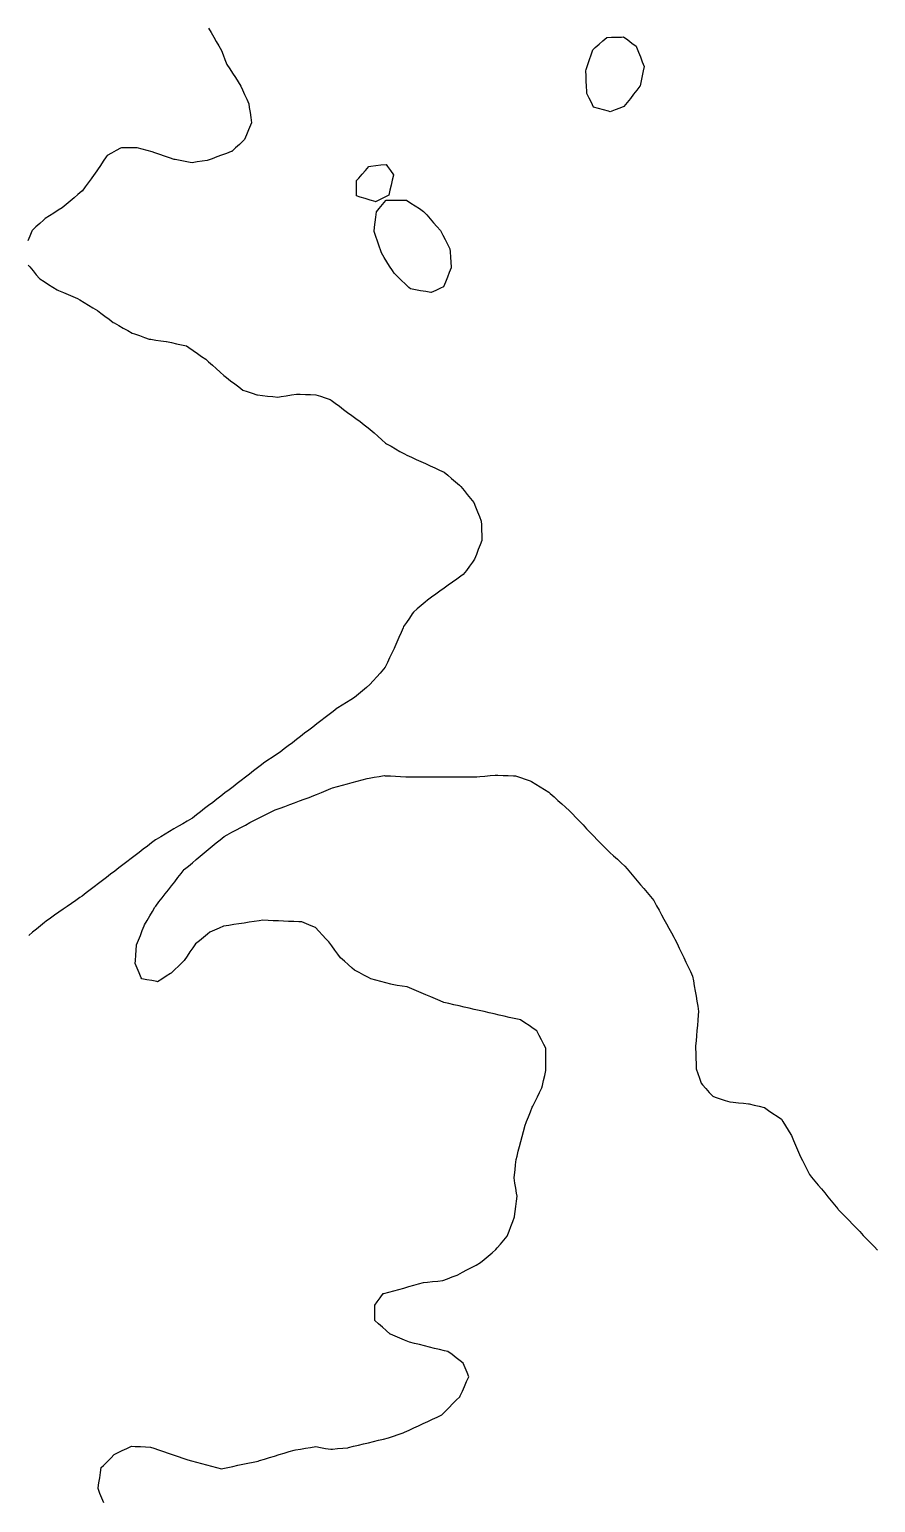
# Model space of a CAD drawing. Header units: millimetres. Extents: x 0 to 2762, y 6 to 2482.
# Drawn here: x 2007.8 to 2172.3, y 1072.3 to 1358.6 of the extents above; entities that cross this region are included whole.
import ezdxf

# ---------------------------------------------------------------- set-up
doc = ezdxf.new("R2010")
doc.units = ezdxf.units.MM
for name, color, linetype in [('ALL_HOLES', 1, 'Continuous'), ('OUTLINE_ISLAND_01_HOLE_67', 1, 'Continuous'), ('OUTLINE_ISLAND_01_HOLE_79', 1, 'Continuous'), ('OUTLINE_ISLAND_01_HOLE_80', 1, 'Continuous'), ('OUTLINE_ISLAND_01_HOLE_83', 1, 'Continuous'), ('OUTLINE_ISLAND_01_HOLE_96', 1, 'Continuous')]:
    doc.layers.add(name, color=color, linetype=linetype)

msp = doc.modelspace()

# ---------------------------------------------------------------- linework, layer by layer
at = {"layer": 'ALL_HOLES'}
for points in [[(2042.6409, 1358.9104), (2043.1401, 1358.0439), (2043.6393, 1357.1774), (2044.1386, 1356.311), (2044.6378, 1355.4445), (2045.1371, 1354.578), (2045.4631, 1353.7318), (2045.8227, 1352.7987), (2046.1822, 1351.8655), (2046.2041, 1351.8317), (2046.7477, 1350.9924), (2047.2913, 1350.153), (2047.8349, 1349.3137), (2048.3786, 1348.4744), (2048.9222, 1347.635), (2049.2325, 1346.9295), (2049.6352, 1346.0142), (2050.0379, 1345.0988), (2050.4405, 1344.1835), (2050.5458, 1343.4842), (2050.6947, 1342.4954), (2050.8435, 1341.5065), (2050.9924, 1340.5176), (2050.7871, 1340.0299), (2050.3993, 1339.1082), (2050.0114, 1338.1865), (2049.6235, 1337.2648), (2049.3478, 1337.0044), (2048.6207, 1336.3178), (2047.8936, 1335.6313), (2047.1665, 1334.9447), (2047.0531, 1334.903), (2046.1146, 1334.5579), (2045.176, 1334.2128), (2044.2375, 1333.8676), (2043.2989, 1333.5225), (2042.3604, 1333.1773), (2041.4048, 1333.0388), (2040.4152, 1332.8954), (2039.4255, 1332.752), (2039.0627, 1332.8175), (2038.0786, 1332.9951), (2037.0945, 1333.1726), (2036.1104, 1333.3502), (2035.969, 1333.3987), (2035.023, 1333.7227), (2034.0769, 1334.0468), (2033.1309, 1334.3708), (2032.1848, 1334.6948), (2031.6671, 1334.8342), (2030.7014, 1335.0941), (2029.7358, 1335.354), (2028.7702, 1335.6139), (2028.6892, 1335.6154), (2027.6894, 1335.6336), (2026.6896, 1335.6517), (2025.6897, 1335.6699), (2025.5411, 1335.5886), (2024.6637, 1335.1086), (2023.7864, 1334.6287), (2022.9091, 1334.1488), (2022.7132, 1333.8575), (2022.1551, 1333.0277), (2021.597, 1332.1979), (2021.0389, 1331.3682), (2020.4808, 1330.5384), (2020.4112, 1330.4438), (2019.8184, 1329.6385), (2019.2255, 1328.8332), (2018.6327, 1328.0279), (2018.0399, 1327.2226), (2018.0118, 1327.1991), (2017.2455, 1326.5566), (2016.4792, 1325.9141), (2015.7129, 1325.2716), (2014.9466, 1324.6291), (2014.1803, 1323.9867), (2013.4161, 1323.4974), (2012.5739, 1322.9583), (2011.7317, 1322.4191), (2010.8895, 1321.8799), (2010.5648, 1321.59), (2009.8188, 1320.924), (2009.0729, 1320.258), (2008.3269, 1319.592), (2008.2524, 1319.4116), (2007.8708, 1318.4872), (2007.4892, 1317.5629)], [(2007.5729, 1312.856), (2007.8685, 1312.5049), (2008.5126, 1311.74), (2009.1567, 1310.975), (2009.8008, 1310.21), (2009.8411, 1310.1839), (2010.6801, 1309.6399), (2011.5192, 1309.0958), (2012.3582, 1308.5517), (2013.1973, 1308.0077), (2013.4857, 1307.8852), (2014.4062, 1307.4943), (2015.3266, 1307.1034), (2016.247, 1306.7126), (2017.1675, 1306.3217), (2017.5885, 1306.0707), (2018.4475, 1305.5586), (2019.3064, 1305.0465), (2020.1653, 1304.5344), (2021.0243, 1304.0223), (2021.6922, 1303.5176), (2022.4901, 1302.9147), (2023.2879, 1302.3118), (2024.0857, 1301.709), (2024.2962, 1301.5916), (2025.1695, 1301.1044), (2026.0429, 1300.6173), (2026.9162, 1300.1302), (2027.7895, 1299.6431), (2028.2684, 1299.4718), (2029.21, 1299.135), (2030.1516, 1298.7983), (2031.0932, 1298.4615), (2031.397, 1298.4201), (2032.3878, 1298.2851), (2033.3787, 1298.1501), (2034.3695, 1298.0151), (2034.4552, 1297.9965), (2035.4324, 1297.7842), (2036.4096, 1297.5718), (2037.3868, 1297.3594), (2038.364, 1297.1471), (2038.8167, 1296.8293), (2039.6352, 1296.2548), (2040.4537, 1295.6802), (2041.2722, 1295.1057), (2042.0907, 1294.5312), (2042.6206, 1294.0586), (2043.3669, 1293.3929), (2044.1131, 1292.7273), (2044.8594, 1292.0616), (2045.6057, 1291.396), (2046.1327, 1290.9899), (2046.9249, 1290.3796), (2047.717, 1289.7692), (2048.5091, 1289.1589), (2049.3013, 1288.5485), (2050.1498, 1288.2573), (2051.0956, 1287.9327), (2052.0415, 1287.6081), (2052.1228, 1287.5995), (2053.1172, 1287.494), (2054.1116, 1287.3886), (2055.1061, 1287.2832), (2056.1005, 1287.1777), (2056.753, 1287.2852), (2057.7397, 1287.4476), (2058.7264, 1287.61), (2059.7131, 1287.7724), (2060.4577, 1287.7475), (2061.4571, 1287.714), (2062.4566, 1287.6806), (2063.456, 1287.6471), (2064.3712, 1287.3448), (2065.3208, 1287.0312), (2066.2703, 1286.7176), (2066.4399, 1286.5917), (2067.243, 1285.9959), (2068.046, 1285.4), (2068.8491, 1284.8041), (2069.6522, 1284.2082), (2070.4552, 1283.6123), (2071.2583, 1283.0165), (2072.0614, 1282.4206), (2072.8645, 1281.8247), (2073.6675, 1281.2288), (2074.0367, 1280.901), (2074.7845, 1280.237), (2075.5323, 1279.5731), (2076.28, 1278.9091), (2077.0278, 1278.2451), (2077.2296, 1278.1291), (2078.0966, 1277.6308), (2078.9636, 1277.1325), (2079.8306, 1276.6342), (2080.6976, 1276.1359), (2081.1542, 1275.9253), (2082.0623, 1275.5065), (2082.9704, 1275.0878), (2083.8785, 1274.669), (2084.7866, 1274.2502), (2085.6946, 1273.8314), (2086.6027, 1273.4126), (2087.5108, 1272.9938), (2088.4189, 1272.5751), (2089.1004, 1272.0035), (2089.8666, 1271.3609), (2090.6328, 1270.7182), (2091.399, 1270.0756), (2091.6372, 1269.7874), (2092.2743, 1269.0166), (2092.9113, 1268.2458), (2093.5484, 1267.475), (2094.1855, 1266.7042), (2094.5287, 1265.8403), (2094.8979, 1264.911), (2095.2672, 1263.9817), (2095.6364, 1263.0523), (2095.6563, 1262.3386), (2095.6841, 1261.339), (2095.712, 1260.3394), (2095.7398, 1259.3398), (2095.4111, 1258.4811), (2095.0537, 1257.5472), (2094.6962, 1256.6132), (2094.3388, 1255.6793), (2093.923, 1255.1204), (2093.3261, 1254.3181), (2092.7292, 1253.5158), (2092.1323, 1252.7134), (2091.664, 1252.3795), (2090.8498, 1251.7988), (2090.0357, 1251.2182), (2089.2215, 1250.6376), (2088.4073, 1250.0569), (2087.5932, 1249.4763), (2086.779, 1248.8957), (2085.9648, 1248.315), (2085.1507, 1247.7344), (2084.6978, 1247.3426), (2083.9414, 1246.6884), (2083.1851, 1246.0342), (2082.4288, 1245.38), (2082.2099, 1245.0555), (2081.6507, 1244.2265), (2081.0915, 1243.3974), (2080.5323, 1242.5684), (2080.4279, 1242.3255), (2080.0329, 1241.4068), (2079.638, 1240.4881), (2079.243, 1239.5694), (2078.848, 1238.6507), (2078.6792, 1238.2933), (2078.2522, 1237.389), (2077.8253, 1236.4847), (2077.3983, 1235.5804), (2076.9714, 1234.6762), (2076.6344, 1234.295), (2075.9721, 1233.5457), (2075.3098, 1232.7965), (2074.6475, 1232.0473), (2073.9852, 1231.298), (2073.3113, 1230.7313), (2072.546, 1230.0877), (2071.7806, 1229.4441), (2071.0153, 1228.8005), (2070.3114, 1228.3666), (2069.4601, 1227.8419), (2068.6088, 1227.3172), (2067.7576, 1226.7925), (2067.6522, 1226.7116), (2066.8588, 1226.1029), (2066.0654, 1225.4942), (2065.2721, 1224.8854), (2064.4787, 1224.2767), (2063.6853, 1223.668), (2062.8919, 1223.0593), (2062.0985, 1222.4505), (2061.3051, 1221.8418), (2060.5118, 1221.2331), (2059.7184, 1220.6244), (2058.925, 1220.0156), (2058.1316, 1219.4069), (2057.3382, 1218.7982), (2056.5449, 1218.1895), (2055.8265, 1217.7084), (2054.9956, 1217.152), (2054.1647, 1216.5956), (2053.3338, 1216.0392), (2052.9457, 1215.7401), (2052.1537, 1215.1296), (2051.3616, 1214.5192), (2050.5696, 1213.9087), (2049.7776, 1213.2982), (2048.9855, 1212.6877), (2048.1935, 1212.0772), (2047.4015, 1211.4668), (2046.6094, 1210.8563), (2045.8174, 1210.2458), (2045.0254, 1209.6353), (2044.2333, 1209.0249), (2043.4413, 1208.4144), (2042.6493, 1207.8039), (2041.8572, 1207.1934), (2041.0652, 1206.5829), (2040.2732, 1205.9725), (2039.4811, 1205.362), (2039.3598, 1205.2905), (2038.4981, 1204.783), (2037.6364, 1204.2755), (2036.7748, 1203.768), (2035.9131, 1203.2605), (2035.0515, 1202.7531), (2034.1898, 1202.2456), (2033.3282, 1201.7381), (2032.4665, 1201.2306), (2032.3363, 1201.131), (2031.542, 1200.5235), (2030.7477, 1199.916), (2029.9534, 1199.3085), (2029.1591, 1198.701), (2028.3648, 1198.0935), (2027.5705, 1197.4859), (2026.7761, 1196.8784), (2025.9818, 1196.2709), (2025.1875, 1195.6634), (2024.3932, 1195.0559), (2023.5989, 1194.4484), (2022.8046, 1193.8409), (2022.0103, 1193.2333), (2021.216, 1192.6258), (2020.4217, 1192.0183), (2019.6274, 1191.4108), (2018.833, 1190.8033), (2018.0387, 1190.1958), (2017.6331, 1189.9141), (2016.8117, 1189.3437), (2015.9904, 1188.7732), (2015.169, 1188.2028), (2014.3477, 1187.6324), (2013.5263, 1187.062), (2012.7049, 1186.4916), (2011.8836, 1185.9212), (2011.0622, 1185.3508), (2010.7439, 1185.0841), (2009.9773, 1184.4419), (2009.2107, 1183.7998), (2008.4441, 1183.1576), (2007.6775, 1182.5155)], [(2022.2499, 1072.2491), (2021.8816, 1073.1788), (2021.5132, 1074.1084), (2021.1449, 1075.0381), (2021.1662, 1075.1765), (2021.3181, 1076.1648), (2021.4701, 1077.1532), (2021.622, 1078.1416), (2021.774, 1079.13), (2022.1923, 1079.5492), (2022.8987, 1080.2569), (2023.6052, 1080.9647), (2024.3116, 1081.6725), (2024.9423, 1081.9769), (2025.8429, 1082.4117), (2026.7434, 1082.8464), (2027.644, 1083.2811), (2028.3779, 1083.2416), (2029.3764, 1083.1879), (2030.375, 1083.1341), (2031.3735, 1083.0804), (2031.9668, 1082.8776), (2032.913, 1082.554), (2033.8592, 1082.2305), (2034.8054, 1081.907), (2035.7516, 1081.5834), (2036.6978, 1081.2599), (2037.6441, 1080.9363), (2038.5903, 1080.6128), (2039.3421, 1080.4141), (2040.3089, 1080.1587), (2041.2758, 1079.9032), (2042.2426, 1079.6478), (2043.2094, 1079.3923), (2044.1762, 1079.1369), (2045.1431, 1078.8814), (2045.4005, 1078.9364), (2046.3784, 1079.1454), (2047.3563, 1079.3543), (2048.3343, 1079.5632), (2049.3122, 1079.7722), (2050.2901, 1079.9811), (2051.268, 1080.19), (2052.246, 1080.399), (2052.5533, 1080.4916), (2053.5108, 1080.78), (2054.4683, 1081.0685), (2055.4258, 1081.357), (2056.3833, 1081.6454), (2057.3408, 1081.9339), (2058.2982, 1082.2224), (2059.2557, 1082.5108), (2059.5116, 1082.5542), (2060.4976, 1082.7212), (2061.4835, 1082.8882), (2062.4695, 1083.0552), (2063.4554, 1083.2222), (2064.4018, 1083.0454), (2065.3848, 1082.8618), (2066.3678, 1082.6782), (2066.7037, 1082.7089), (2067.6995, 1082.8), (2068.6953, 1082.891), (2069.6912, 1082.9821), (2069.8281, 1083.0155), (2070.7997, 1083.252), (2071.7713, 1083.4886), (2072.7429, 1083.7251), (2073.7146, 1083.9617), (2074.6862, 1084.1983), (2075.6578, 1084.4348), (2076.6294, 1084.6714), (2077.601, 1084.908), (2078.5493, 1085.224), (2079.498, 1085.5403), (2080.4466, 1085.8565), (2080.7013, 1085.9753), (2081.6076, 1086.3981), (2082.5138, 1086.8208), (2083.4201, 1087.2436), (2084.3263, 1087.6664), (2085.2325, 1088.0891), (2086.1388, 1088.5119), (2087.045, 1088.9346), (2087.9513, 1089.3574), (2087.953, 1089.3591), (2088.6582, 1090.0681), (2089.3635, 1090.7771), (2090.0687, 1091.486), (2090.774, 1092.195), (2091.4792, 1092.904), (2091.5584, 1093.0825), (2091.9639, 1093.9966), (2092.3694, 1094.9107), (2092.7749, 1095.8248), (2093.1804, 1096.7389), (2092.8589, 1097.5755), (2092.5002, 1098.509), (2092.1415, 1099.4424), (2091.5501, 1099.8798), (2090.7461, 1100.4744), (2089.9421, 1101.069), (2089.1381, 1101.6637), (2088.5088, 1101.8188), (2087.5378, 1102.0581), (2086.5669, 1102.2974), (2085.596, 1102.5367), (2084.625, 1102.776), (2083.6541, 1103.0153), (2082.6831, 1103.2546), (2081.7122, 1103.4939), (2081.663, 1103.5142), (2080.7388, 1103.896), (2079.8145, 1104.2778), (2078.8903, 1104.6596), (2077.9661, 1105.0414), (2077.921, 1105.0814), (2077.1733, 1105.7454), (2076.4256, 1106.4094), (2075.6778, 1107.0734), (2074.9301, 1107.7374), (2074.9252, 1108.7158), (2074.9201, 1109.7157), (2074.9151, 1110.7157), (2075.3781, 1111.3342), (2075.9775, 1112.1347), (2076.5768, 1112.9352), (2076.7034, 1112.9698), (2077.6681, 1113.2333), (2078.6327, 1113.4968), (2079.5974, 1113.7604), (2080.562, 1114.0239), (2081.5267, 1114.2874), (2082.4913, 1114.551), (2083.456, 1114.8145), (2084.4206, 1115.078), (2085.1723, 1115.158), (2086.1667, 1115.2638), (2087.161, 1115.3695), (2088.1554, 1115.4753), (2089.0643, 1115.8196), (2089.9994, 1116.1738), (2090.9346, 1116.528), (2091.0845, 1116.6081), (2091.9666, 1117.0791), (2092.8487, 1117.5502), (2093.7308, 1118.0213), (2094.6129, 1118.4924), (2095.495, 1118.9634), (2096.1911, 1119.5501), (2096.9557, 1120.1945), (2097.7204, 1120.8389), (2098.4851, 1121.4833), (2098.748, 1121.8027), (2099.3836, 1122.5748), (2100.0192, 1123.3468), (2100.6547, 1124.1189), (2100.6577, 1124.1267), (2101.0212, 1125.0583), (2101.3847, 1125.9899), (2101.7482, 1126.9215), (2102.1117, 1127.8531), (2102.1163, 1127.8924), (2102.2324, 1128.8857), (2102.3485, 1129.8789), (2102.4646, 1130.8721), (2102.5807, 1131.8654), (2102.4888, 1132.4455), (2102.3323, 1133.4332), (2102.1757, 1134.4209), (2102.0192, 1135.4086), (2102.0865, 1136.006), (2102.1984, 1136.9997), (2102.3103, 1137.9934), (2102.4222, 1138.9871), (2102.5841, 1139.622), (2102.8311, 1140.591), (2103.0782, 1141.56), (2103.3253, 1142.529), (2103.5723, 1143.498), (2103.8194, 1144.4669), (2104.0665, 1145.4359), (2104.0742, 1145.4556), (2104.439, 1146.3867), (2104.8038, 1147.3178), (2105.1686, 1148.2488), (2105.5334, 1149.1799), (2105.6292, 1149.3712), (2106.0772, 1150.2652), (2106.5252, 1151.1593), (2106.9732, 1152.0533), (2107.4212, 1152.9473), (2107.5214, 1153.3859), (2107.7442, 1154.3607), (2107.967, 1155.3356), (2108.1898, 1156.3105), (2108.1885, 1156.6376), (2108.1845, 1157.6376), (2108.1805, 1158.6375), (2108.1765, 1159.6375), (2108.1725, 1160.6375), (2107.7995, 1161.3541), (2107.3379, 1162.2411), (2106.8762, 1163.1282), (2106.4145, 1164.0152), (2105.7458, 1164.4613), (2104.9139, 1165.0163), (2104.082, 1165.5712), (2103.2501, 1166.1261), (2103.0034, 1166.1824), (2102.0285, 1166.4049), (2101.0536, 1166.6273), (2100.0786, 1166.8498), (2099.1037, 1167.0723), (2098.1287, 1167.2947), (2097.1538, 1167.5172), (2096.1789, 1167.7397), (2095.2039, 1167.9622), (2094.229, 1168.1846), (2093.254, 1168.4071), (2092.2791, 1168.6296), (2091.3042, 1168.852), (2090.3292, 1169.0745), (2089.3543, 1169.297), (2088.3793, 1169.5194), (2087.6435, 1169.8308), (2086.7225, 1170.2205), (2085.8016, 1170.6102), (2084.8806, 1170.9999), (2083.9597, 1171.3896), (2083.0388, 1171.7793), (2082.1178, 1172.169), (2081.1969, 1172.5587), (2080.2809, 1172.6944), (2079.2917, 1172.841), (2078.3025, 1172.9876), (2078.022, 1173.0662), (2077.0591, 1173.3362), (2076.0963, 1173.6061), (2075.1334, 1173.8761), (2074.1705, 1174.146), (2073.682, 1174.4006), (2072.7952, 1174.8627), (2071.9084, 1175.3249), (2071.0216, 1175.787), (2070.5327, 1176.2214), (2069.7852, 1176.8857), (2069.0376, 1177.5499), (2068.2901, 1178.2141), (2067.7677, 1178.9136), (2067.1693, 1179.7148), (2066.571, 1180.516), (2065.9726, 1181.3172), (2065.4395, 1181.8929), (2064.7601, 1182.6266), (2064.0807, 1183.3604), (2063.4012, 1184.0941), (2062.5799, 1184.4276), (2061.6534, 1184.8039), (2060.7268, 1185.1801), (2060.1874, 1185.2036), (2059.1883, 1185.2472), (2058.1893, 1185.2908), (2057.1902, 1185.3344), (2056.1912, 1185.3779), (2055.1921, 1185.4215), (2054.1931, 1185.4651), (2053.194, 1185.5087), (2052.4864, 1185.4014), (2051.4977, 1185.2516), (2050.509, 1185.1017), (2049.5203, 1184.9518), (2048.5316, 1184.8019), (2047.5429, 1184.6521), (2046.5542, 1184.5022), (2045.5655, 1184.3523), (2044.6929, 1183.9683), (2043.7775, 1183.5655), (2042.8622, 1183.1628), (2042.3967, 1182.7845), (2041.6206, 1182.1539), (2040.8445, 1181.5233), (2040.0684, 1180.8927), (2039.5734, 1180.163), (2039.0121, 1179.3355), (2038.4507, 1178.5079), (2037.8893, 1177.6803), (2037.5126, 1177.3088), (2036.8007, 1176.6066), (2036.0887, 1175.9044), (2035.3767, 1175.2022), (2035.2512, 1175.1256), (2034.3973, 1174.6051), (2033.5434, 1174.0846), (2032.6896, 1173.5642), (2032.5993, 1173.5809), (2031.616, 1173.7628), (2030.6327, 1173.9448), (2029.6494, 1174.1268), (2029.5594, 1174.3365), (2029.1648, 1175.2554), (2028.7702, 1176.1742), (2028.3757, 1177.0931), (2028.4213, 1177.6936), (2028.4971, 1178.6907), (2028.5728, 1179.6878), (2028.6486, 1180.6849), (2028.6574, 1180.7075), (2029.0205, 1181.6393), (2029.3836, 1182.571), (2029.7467, 1183.5028), (2030.1097, 1184.4346), (2030.2071, 1184.6028), (2030.7081, 1185.4683), (2031.209, 1186.3338), (2031.71, 1187.1993), (2032.2109, 1188.0647), (2032.3654, 1188.2632), (2032.9794, 1189.0525), (2033.5935, 1189.8418), (2034.2075, 1190.631), (2034.8216, 1191.4203), (2035.4356, 1192.2096), (2036.0497, 1192.9988), (2036.6637, 1193.7881), (2037.2778, 1194.5774), (2037.8918, 1195.3666), (2037.9433, 1195.4094), (2038.7125, 1196.0484), (2039.4817, 1196.6873), (2040.2509, 1197.3263), (2041.0201, 1197.9653), (2041.7893, 1198.6043), (2042.5585, 1199.2433), (2043.3278, 1199.8823), (2044.097, 1200.5213), (2044.8662, 1201.1603), (2045.6354, 1201.7993), (2046.2654, 1202.1351), (2047.1479, 1202.6056), (2048.0303, 1203.076), (2048.9128, 1203.5464), (2049.7952, 1204.0168), (2050.6776, 1204.4873), (2051.5601, 1204.9577), (2052.4425, 1205.4281), (2052.866, 1205.6326), (2053.7665, 1206.0674), (2054.667, 1206.5022), (2055.5675, 1206.937), (2055.5995, 1206.9489), (2056.5371, 1207.2967), (2057.4746, 1207.6444), (2058.4122, 1207.9922), (2059.3498, 1208.34), (2060.2874, 1208.6878), (2061.2249, 1209.0356), (2062.1625, 1209.3834), (2063.1001, 1209.7311), (2063.636, 1209.9577), (2064.5571, 1210.3472), (2065.4781, 1210.7366), (2066.3992, 1211.126), (2066.7142, 1211.2126), (2067.6784, 1211.4777), (2068.6426, 1211.7428), (2069.6068, 1212.0078), (2070.5711, 1212.2729), (2071.5353, 1212.538), (2072.4995, 1212.8031), (2073.4638, 1213.0681), (2073.826, 1213.127), (2074.8131, 1213.2872), (2075.8002, 1213.4474), (2076.7873, 1213.6077), (2076.9622, 1213.5995), (2077.9611, 1213.5526), (2078.96, 1213.5057), (2079.9589, 1213.4588), (2080.9578, 1213.4119), (2081.7868, 1213.4114), (2082.7868, 1213.4108), (2083.7868, 1213.4103), (2084.7868, 1213.4097), (2085.7868, 1213.4092), (2086.7868, 1213.4086), (2087.7867, 1213.408), (2088.7867, 1213.4075), (2089.7867, 1213.4069), (2090.7867, 1213.4064), (2091.7867, 1213.4058), (2092.7867, 1213.4052), (2093.7867, 1213.4047), (2094.7867, 1213.4041), (2095.3335, 1213.4502), (2096.33, 1213.5343), (2097.3264, 1213.6184), (2098.3229, 1213.7025), (2098.8785, 1213.6842), (2099.878, 1213.6513), (2100.8774, 1213.6184), (2101.8769, 1213.5855), (2102.2928, 1213.5719), (2103.2415, 1213.2556), (2104.1902, 1212.9394), (2105.1388, 1212.6232), (2105.3791, 1212.4759), (2106.2318, 1211.9535), (2107.0845, 1211.431), (2107.9371, 1210.9086), (2108.7898, 1210.3861), (2109.0463, 1210.1538), (2109.7874, 1209.4823), (2110.5285, 1208.8109), (2111.2695, 1208.1395), (2112.0106, 1207.4681), (2112.7517, 1206.7967), (2113.3282, 1206.1941), (2114.0195, 1205.4715), (2114.7108, 1204.749), (2115.4022, 1204.0264), (2116.0935, 1203.3039), (2116.7848, 1202.5813), (2117.4761, 1201.8588), (2118.1674, 1201.1362), (2118.8587, 1200.4137), (2119.55, 1199.6911), (2119.8812, 1199.3848), (2120.6154, 1198.7058), (2121.3495, 1198.0268), (2122.0837, 1197.3479), (2122.8178, 1196.6689), (2123.552, 1195.9899), (2123.9845, 1195.4755), (2124.6281, 1194.7102), (2125.2717, 1193.9448), (2125.9153, 1193.1794), (2126.5589, 1192.4141), (2127.2025, 1191.6487), (2127.8461, 1190.8834), (2128.4897, 1190.118), (2129.1333, 1189.3527), (2129.2122, 1189.2093), (2129.6943, 1188.3331), (2130.1763, 1187.457), (2130.6583, 1186.5808), (2131.1404, 1185.7047), (2131.6224, 1184.8285), (2132.1045, 1183.9524), (2132.5865, 1183.0762), (2133.0685, 1182.2001), (2133.2339, 1181.8567), (2133.6677, 1180.9557), (2134.1015, 1180.0547), (2134.5353, 1179.1537), (2134.9691, 1178.2527), (2135.4029, 1177.3517), (2135.8367, 1176.4507), (2136.2705, 1175.5497), (2136.7043, 1174.6486), (2136.8623, 1173.7123), (2137.0286, 1172.7263), (2137.195, 1171.7402), (2137.3613, 1170.7541), (2137.5277, 1169.7681), (2137.694, 1168.782), (2137.8603, 1167.7959), (2137.7959, 1167.0496), (2137.71, 1166.0533), (2137.624, 1165.057), (2137.538, 1164.0607), (2137.452, 1163.0644), (2137.3661, 1162.0681), (2137.2801, 1161.0718), (2137.2913, 1160.652), (2137.3178, 1159.6524), (2137.3444, 1158.6527), (2137.371, 1157.6531), (2137.3976, 1156.6535), (2137.7186, 1155.7306), (2138.0471, 1154.7861), (2138.3755, 1153.8416), (2138.636, 1153.5431), (2139.2935, 1152.7897), (2139.951, 1152.0362), (2140.6085, 1151.2828), (2141.1009, 1151.1217), (2142.0513, 1150.8107), (2143.0017, 1150.4997), (2143.9521, 1150.1887), (2144.5989, 1150.1252), (2145.5942, 1150.0275), (2146.5894, 1149.9298), (2147.5846, 1149.8322), (2147.6782, 1149.81), (2148.6514, 1149.5798), (2149.6245, 1149.3495), (2150.5976, 1149.1193), (2150.6513, 1149.0827), (2151.4776, 1148.5194), (2152.3038, 1147.9562), (2153.1301, 1147.3929), (2153.9564, 1146.8296), (2154.224, 1146.3979), (2154.7509, 1145.5479), (2155.2777, 1144.698), (2155.8046, 1143.848), (2155.8942, 1143.6369), (2156.2849, 1142.7164), (2156.6756, 1141.7959), (2157.0663, 1140.8753), (2157.457, 1139.9548), (2157.6026, 1139.6687), (2158.0562, 1138.7775), (2158.5097, 1137.8862), (2158.9632, 1136.995), (2159.4167, 1136.1037), (2159.8365, 1135.5918), (2160.4706, 1134.8186), (2161.1047, 1134.0453), (2161.7388, 1133.2721), (2162.3729, 1132.4988), (2163.007, 1131.7256), (2163.6411, 1130.9523), (2164.2752, 1130.1791), (2164.9093, 1129.4058), (2165.0128, 1129.2986), (2165.7072, 1128.5791), (2166.4017, 1127.8596), (2167.0961, 1127.14), (2167.7906, 1126.4205), (2168.485, 1125.7009), (2169.1795, 1124.9814), (2169.8739, 1124.2619), (2170.5684, 1123.5423), (2171.2628, 1122.8228), (2171.9573, 1122.1033), (2172.6518, 1121.3837)]]:
    msp.add_lwpolyline(points, dxfattribs=at)
for points in [[(2123.2889, 1357.1849), (2124.0995, 1356.5994), (2124.9102, 1356.0139), (2125.7209, 1355.4284), (2125.8187, 1355.1762), (2126.1804, 1354.2439), (2126.5421, 1353.3116), (2126.9037, 1352.3793), (2127.2654, 1351.447), (2127.0959, 1350.6153), (2126.8962, 1349.6354), (2126.6964, 1348.6556), (2126.4967, 1347.6757), (2126.4496, 1347.6156), (2125.833, 1346.8282), (2125.2165, 1346.0409), (2124.5999, 1345.2536), (2123.9834, 1344.4663), (2123.3668, 1343.679), (2122.553, 1343.3615), (2121.6214, 1342.9981), (2120.6898, 1342.6347), (2120.3399, 1342.7354), (2119.379, 1343.0122), (2118.4181, 1343.289), (2117.4571, 1343.5658), (2117.0412, 1344.421), (2116.6038, 1345.3202), (2116.1664, 1346.2195), (2116.146, 1346.6059), (2116.0934, 1347.6046), (2116.0408, 1348.6032), (2115.9881, 1349.6018), (2115.9355, 1350.6004), (2116.0287, 1350.8786), (2116.3464, 1351.8268), (2116.6641, 1352.775), (2116.9818, 1353.7232), (2117.2995, 1354.6714), (2117.7846, 1355.1072), (2118.5285, 1355.7755), (2119.2724, 1356.4438), (2120.0163, 1357.1121), (2120.9071, 1357.1319), (2121.9069, 1357.1542), (2122.9066, 1357.1764)], [(2071.3866, 1326.2787), (2071.3866, 1327.2787), (2071.3866, 1328.2787), (2071.3866, 1329.2787), (2071.812, 1329.7576), (2072.4761, 1330.5053), (2073.1402, 1331.2529), (2073.8043, 1332.0006), (2074.1422, 1332.0444), (2075.1339, 1332.1732), (2076.1256, 1332.3019), (2077.1173, 1332.4306), (2077.4149, 1332.0142), (2077.9963, 1331.2007), (2078.5778, 1330.3871), (2078.5595, 1330.3099), (2078.3283, 1329.337), (2078.0971, 1328.3641), (2077.8659, 1327.3912), (2077.6347, 1326.4183), (2076.8646, 1326.0435), (2075.9654, 1325.6058), (2075.0663, 1325.1682), (2074.9865, 1325.1923), (2074.0291, 1325.4812), (2073.0718, 1325.7701), (2072.1144, 1326.059)], [(2077.0975, 1325.4388), (2078.0975, 1325.4388), (2079.0975, 1325.4388), (2080.0975, 1325.4388), (2081.0975, 1325.4388), (2081.912, 1324.9143), (2082.7527, 1324.3728), (2083.5934, 1323.8314), (2084.4341, 1323.2899), (2085.0484, 1322.5839), (2085.7048, 1321.8295), (2086.3612, 1321.075), (2087.0176, 1320.3206), (2087.674, 1319.5662), (2088.1331, 1318.6872), (2088.5961, 1317.8008), (2089.0591, 1316.9145), (2089.522, 1316.0281), (2089.569, 1315.4037), (2089.6441, 1314.4066), (2089.7192, 1313.4094), (2089.7943, 1312.4122), (2089.7641, 1312.3352), (2089.3989, 1311.4043), (2089.0337, 1310.4733), (2088.6685, 1309.5424), (2088.3033, 1308.6115), (2087.69, 1308.3372), (2086.7772, 1307.9288), (2085.8644, 1307.5205), (2085.8206, 1307.528), (2084.8351, 1307.6975), (2083.8495, 1307.867), (2082.864, 1308.0364), (2081.8785, 1308.2059), (2081.5826, 1308.4893), (2080.8603, 1309.1809), (2080.1381, 1309.8726), (2079.4159, 1310.5642), (2078.6936, 1311.2559), (2078.3491, 1311.8078), (2077.8196, 1312.6561), (2077.2901, 1313.5044), (2076.7606, 1314.3528), (2076.2312, 1315.2011), (2076.0971, 1315.5946), (2075.7745, 1316.5411), (2075.452, 1317.4877), (2075.1295, 1318.4343), (2074.807, 1319.3808), (2074.899, 1320.1864), (2075.0126, 1321.1799), (2075.1261, 1322.1734), (2075.2397, 1323.167), (2075.8165, 1323.8724), (2076.4496, 1324.6465), (2077.0826, 1325.4206)]]:
    msp.add_lwpolyline(points, close=True, dxfattribs=at)
at = {"layer": 'OUTLINE_ISLAND_01_HOLE_67'}
msp.add_lwpolyline([(2022.2499, 1072.2491), (2021.8816, 1073.1788), (2021.5132, 1074.1084), (2021.1449, 1075.0381), (2021.1662, 1075.1765), (2021.3181, 1076.1648), (2021.4701, 1077.1532), (2021.622, 1078.1416), (2021.774, 1079.13), (2022.1923, 1079.5492), (2022.8987, 1080.2569), (2023.6052, 1080.9647), (2024.3116, 1081.6725), (2024.9423, 1081.9769), (2025.8429, 1082.4117), (2026.7434, 1082.8464), (2027.644, 1083.2811), (2028.3779, 1083.2416), (2029.3764, 1083.1879), (2030.375, 1083.1341), (2031.3735, 1083.0804), (2031.9668, 1082.8776), (2032.913, 1082.554), (2033.8592, 1082.2305), (2034.8054, 1081.907), (2035.7516, 1081.5834), (2036.6978, 1081.2599), (2037.6441, 1080.9363), (2038.5903, 1080.6128), (2039.3421, 1080.4141), (2040.3089, 1080.1587), (2041.2758, 1079.9032), (2042.2426, 1079.6478), (2043.2094, 1079.3923), (2044.1762, 1079.1369), (2045.1431, 1078.8814), (2045.4005, 1078.9364), (2046.3784, 1079.1454), (2047.3563, 1079.3543), (2048.3343, 1079.5632), (2049.3122, 1079.7722), (2050.2901, 1079.9811), (2051.268, 1080.19), (2052.246, 1080.399), (2052.5533, 1080.4916), (2053.5108, 1080.78), (2054.4683, 1081.0685), (2055.4258, 1081.357), (2056.3833, 1081.6454), (2057.3408, 1081.9339), (2058.2982, 1082.2224), (2059.2557, 1082.5108), (2059.5116, 1082.5542), (2060.4976, 1082.7212), (2061.4835, 1082.8882), (2062.4695, 1083.0552), (2063.4554, 1083.2222), (2064.4018, 1083.0454), (2065.3848, 1082.8618), (2066.3678, 1082.6782), (2066.7037, 1082.7089), (2067.6995, 1082.8), (2068.6953, 1082.891), (2069.6912, 1082.9821), (2069.8281, 1083.0155), (2070.7997, 1083.252), (2071.7713, 1083.4886), (2072.7429, 1083.7251), (2073.7146, 1083.9617), (2074.6862, 1084.1983), (2075.6578, 1084.4348), (2076.6294, 1084.6714), (2077.601, 1084.908), (2078.5493, 1085.224), (2079.498, 1085.5403), (2080.4466, 1085.8565), (2080.7013, 1085.9753), (2081.6076, 1086.3981), (2082.5138, 1086.8208), (2083.4201, 1087.2436), (2084.3263, 1087.6664), (2085.2325, 1088.0891), (2086.1388, 1088.5119), (2087.045, 1088.9346), (2087.9513, 1089.3574), (2087.953, 1089.3591), (2088.6582, 1090.0681), (2089.3635, 1090.7771), (2090.0687, 1091.486), (2090.774, 1092.195), (2091.4792, 1092.904), (2091.5584, 1093.0825), (2091.9639, 1093.9966), (2092.3694, 1094.9107), (2092.7749, 1095.8248), (2093.1804, 1096.7389), (2092.8589, 1097.5755), (2092.5002, 1098.509), (2092.1415, 1099.4424), (2091.5501, 1099.8798), (2090.7461, 1100.4744), (2089.9421, 1101.069), (2089.1381, 1101.6637), (2088.5088, 1101.8188), (2087.5378, 1102.0581), (2086.5669, 1102.2974), (2085.596, 1102.5367), (2084.625, 1102.776), (2083.6541, 1103.0153), (2082.6831, 1103.2546), (2081.7122, 1103.4939), (2081.663, 1103.5142), (2080.7388, 1103.896), (2079.8145, 1104.2778), (2078.8903, 1104.6596), (2077.9661, 1105.0414), (2077.921, 1105.0814), (2077.1733, 1105.7454), (2076.4256, 1106.4094), (2075.6778, 1107.0734), (2074.9301, 1107.7374), (2074.9252, 1108.7158), (2074.9201, 1109.7157), (2074.9151, 1110.7157), (2075.3781, 1111.3342), (2075.9775, 1112.1347), (2076.5768, 1112.9352), (2076.7034, 1112.9698), (2077.6681, 1113.2333), (2078.6327, 1113.4968), (2079.5974, 1113.7604), (2080.562, 1114.0239), (2081.5267, 1114.2874), (2082.4913, 1114.551), (2083.456, 1114.8145), (2084.4206, 1115.078), (2085.1723, 1115.158), (2086.1667, 1115.2638), (2087.161, 1115.3695), (2088.1554, 1115.4753), (2089.0643, 1115.8196), (2089.9994, 1116.1738), (2090.9346, 1116.528), (2091.0845, 1116.6081), (2091.9666, 1117.0791), (2092.8487, 1117.5502), (2093.7308, 1118.0213), (2094.6129, 1118.4924), (2095.495, 1118.9634), (2096.1911, 1119.5501), (2096.9557, 1120.1945), (2097.7204, 1120.8389), (2098.4851, 1121.4833), (2098.748, 1121.8027), (2099.3836, 1122.5748), (2100.0192, 1123.3468), (2100.6547, 1124.1189), (2100.6577, 1124.1267), (2101.0212, 1125.0583), (2101.3847, 1125.9899), (2101.7482, 1126.9215), (2102.1117, 1127.8531), (2102.1163, 1127.8924), (2102.2324, 1128.8857), (2102.3485, 1129.8789), (2102.4646, 1130.8721), (2102.5807, 1131.8654), (2102.4888, 1132.4455), (2102.3323, 1133.4332), (2102.1757, 1134.4209), (2102.0192, 1135.4086), (2102.0865, 1136.006), (2102.1984, 1136.9997), (2102.3103, 1137.9934), (2102.4222, 1138.9871), (2102.5841, 1139.622), (2102.8311, 1140.591), (2103.0782, 1141.56), (2103.3253, 1142.529), (2103.5723, 1143.498), (2103.8194, 1144.4669), (2104.0665, 1145.4359), (2104.0742, 1145.4556), (2104.439, 1146.3867), (2104.8038, 1147.3178), (2105.1686, 1148.2488), (2105.5334, 1149.1799), (2105.6292, 1149.3712), (2106.0772, 1150.2652), (2106.5252, 1151.1593), (2106.9732, 1152.0533), (2107.4212, 1152.9473), (2107.5214, 1153.3859), (2107.7442, 1154.3607), (2107.967, 1155.3356), (2108.1898, 1156.3105), (2108.1885, 1156.6376), (2108.1845, 1157.6376), (2108.1805, 1158.6375), (2108.1765, 1159.6375), (2108.1725, 1160.6375), (2107.7995, 1161.3541), (2107.3379, 1162.2411), (2106.8762, 1163.1282), (2106.4145, 1164.0152), (2105.7458, 1164.4613), (2104.9139, 1165.0163), (2104.082, 1165.5712), (2103.2501, 1166.1261), (2103.0034, 1166.1824), (2102.0285, 1166.4049), (2101.0536, 1166.6273), (2100.0786, 1166.8498), (2099.1037, 1167.0723), (2098.1287, 1167.2947), (2097.1538, 1167.5172), (2096.1789, 1167.7397), (2095.2039, 1167.9622), (2094.229, 1168.1846), (2093.254, 1168.4071), (2092.2791, 1168.6296), (2091.3042, 1168.852), (2090.3292, 1169.0745), (2089.3543, 1169.297), (2088.3793, 1169.5194), (2087.6435, 1169.8308), (2086.7225, 1170.2205), (2085.8016, 1170.6102), (2084.8806, 1170.9999), (2083.9597, 1171.3896), (2083.0388, 1171.7793), (2082.1178, 1172.169), (2081.1969, 1172.5587), (2080.2809, 1172.6944), (2079.2917, 1172.841), (2078.3025, 1172.9876), (2078.022, 1173.0662), (2077.0591, 1173.3362), (2076.0963, 1173.6061), (2075.1334, 1173.8761), (2074.1705, 1174.146), (2073.682, 1174.4006), (2072.7952, 1174.8627), (2071.9084, 1175.3249), (2071.0216, 1175.787), (2070.5327, 1176.2214), (2069.7852, 1176.8857), (2069.0376, 1177.5499), (2068.2901, 1178.2141), (2067.7677, 1178.9136), (2067.1693, 1179.7148), (2066.571, 1180.516), (2065.9726, 1181.3172), (2065.4395, 1181.8929), (2064.7601, 1182.6266), (2064.0807, 1183.3604), (2063.4012, 1184.0941), (2062.5799, 1184.4276), (2061.6534, 1184.8039), (2060.7268, 1185.1801), (2060.1874, 1185.2036), (2059.1883, 1185.2472), (2058.1893, 1185.2908), (2057.1902, 1185.3344), (2056.1912, 1185.3779), (2055.1921, 1185.4215), (2054.1931, 1185.4651), (2053.194, 1185.5087), (2052.4864, 1185.4014), (2051.4977, 1185.2516), (2050.509, 1185.1017), (2049.5203, 1184.9518), (2048.5316, 1184.8019), (2047.5429, 1184.6521), (2046.5542, 1184.5022), (2045.5655, 1184.3523), (2044.6929, 1183.9683), (2043.7775, 1183.5655), (2042.8622, 1183.1628), (2042.3967, 1182.7845), (2041.6206, 1182.1539), (2040.8445, 1181.5233), (2040.0684, 1180.8927), (2039.5734, 1180.163), (2039.0121, 1179.3355), (2038.4507, 1178.5079), (2037.8893, 1177.6803), (2037.5126, 1177.3088), (2036.8007, 1176.6066), (2036.0887, 1175.9044), (2035.3767, 1175.2022), (2035.2512, 1175.1256), (2034.3973, 1174.6051), (2033.5434, 1174.0846), (2032.6896, 1173.5642), (2032.5993, 1173.5809), (2031.616, 1173.7628), (2030.6327, 1173.9448), (2029.6494, 1174.1268), (2029.5594, 1174.3365), (2029.1648, 1175.2554), (2028.7702, 1176.1742), (2028.3757, 1177.0931), (2028.4213, 1177.6936), (2028.4971, 1178.6907), (2028.5728, 1179.6878), (2028.6486, 1180.6849), (2028.6574, 1180.7075), (2029.0205, 1181.6393), (2029.3836, 1182.571), (2029.7467, 1183.5028), (2030.1097, 1184.4346), (2030.2071, 1184.6028), (2030.7081, 1185.4683), (2031.209, 1186.3338), (2031.71, 1187.1993), (2032.2109, 1188.0647), (2032.3654, 1188.2632), (2032.9794, 1189.0525), (2033.5935, 1189.8418), (2034.2075, 1190.631), (2034.8216, 1191.4203), (2035.4356, 1192.2096), (2036.0497, 1192.9988), (2036.6637, 1193.7881), (2037.2778, 1194.5774), (2037.8918, 1195.3666), (2037.9433, 1195.4094), (2038.7125, 1196.0484), (2039.4817, 1196.6873), (2040.2509, 1197.3263), (2041.0201, 1197.9653), (2041.7893, 1198.6043), (2042.5585, 1199.2433), (2043.3278, 1199.8823), (2044.097, 1200.5213), (2044.8662, 1201.1603), (2045.6354, 1201.7993), (2046.2654, 1202.1351), (2047.1479, 1202.6056), (2048.0303, 1203.076), (2048.9128, 1203.5464), (2049.7952, 1204.0168), (2050.6776, 1204.4873), (2051.5601, 1204.9577), (2052.4425, 1205.4281), (2052.866, 1205.6326), (2053.7665, 1206.0674), (2054.667, 1206.5022), (2055.5675, 1206.937), (2055.5995, 1206.9489), (2056.5371, 1207.2967), (2057.4746, 1207.6444), (2058.4122, 1207.9922), (2059.3498, 1208.34), (2060.2874, 1208.6878), (2061.2249, 1209.0356), (2062.1625, 1209.3834), (2063.1001, 1209.7311), (2063.636, 1209.9577), (2064.5571, 1210.3472), (2065.4781, 1210.7366), (2066.3992, 1211.126), (2066.7142, 1211.2126), (2067.6784, 1211.4777), (2068.6426, 1211.7428), (2069.6068, 1212.0078), (2070.5711, 1212.2729), (2071.5353, 1212.538), (2072.4995, 1212.8031), (2073.4638, 1213.0681), (2073.826, 1213.127), (2074.8131, 1213.2872), (2075.8002, 1213.4474), (2076.7873, 1213.6077), (2076.9622, 1213.5995), (2077.9611, 1213.5526), (2078.96, 1213.5057), (2079.9589, 1213.4588), (2080.9578, 1213.4119), (2081.7868, 1213.4114), (2082.7868, 1213.4108), (2083.7868, 1213.4103), (2084.7868, 1213.4097), (2085.7868, 1213.4092), (2086.7868, 1213.4086), (2087.7867, 1213.408), (2088.7867, 1213.4075), (2089.7867, 1213.4069), (2090.7867, 1213.4064), (2091.7867, 1213.4058), (2092.7867, 1213.4052), (2093.7867, 1213.4047), (2094.7867, 1213.4041), (2095.3335, 1213.4502), (2096.33, 1213.5343), (2097.3264, 1213.6184), (2098.3229, 1213.7025), (2098.8785, 1213.6842), (2099.878, 1213.6513), (2100.8774, 1213.6184), (2101.8769, 1213.5855), (2102.2928, 1213.5719), (2103.2415, 1213.2556), (2104.1902, 1212.9394), (2105.1388, 1212.6232), (2105.3791, 1212.4759), (2106.2318, 1211.9535), (2107.0845, 1211.431), (2107.9371, 1210.9086), (2108.7898, 1210.3861), (2109.0463, 1210.1538), (2109.7874, 1209.4823), (2110.5285, 1208.8109), (2111.2695, 1208.1395), (2112.0106, 1207.4681), (2112.7517, 1206.7967), (2113.3282, 1206.1941), (2114.0195, 1205.4715), (2114.7108, 1204.749), (2115.4022, 1204.0264), (2116.0935, 1203.3039), (2116.7848, 1202.5813), (2117.4761, 1201.8588), (2118.1674, 1201.1362), (2118.8587, 1200.4137), (2119.55, 1199.6911), (2119.8812, 1199.3848), (2120.6154, 1198.7058), (2121.3495, 1198.0268), (2122.0837, 1197.3479), (2122.8178, 1196.6689), (2123.552, 1195.9899), (2123.9845, 1195.4755), (2124.6281, 1194.7102), (2125.2717, 1193.9448), (2125.9153, 1193.1794), (2126.5589, 1192.4141), (2127.2025, 1191.6487), (2127.8461, 1190.8834), (2128.4897, 1190.118), (2129.1333, 1189.3527), (2129.2122, 1189.2093), (2129.6943, 1188.3331), (2130.1763, 1187.457), (2130.6583, 1186.5808), (2131.1404, 1185.7047), (2131.6224, 1184.8285), (2132.1045, 1183.9524), (2132.5865, 1183.0762), (2133.0685, 1182.2001), (2133.2339, 1181.8567), (2133.6677, 1180.9557), (2134.1015, 1180.0547), (2134.5353, 1179.1537), (2134.9691, 1178.2527), (2135.4029, 1177.3517), (2135.8367, 1176.4507), (2136.2705, 1175.5497), (2136.7043, 1174.6486), (2136.8623, 1173.7123), (2137.0286, 1172.7263), (2137.195, 1171.7402), (2137.3613, 1170.7541), (2137.5277, 1169.7681), (2137.694, 1168.782), (2137.8603, 1167.7959), (2137.7959, 1167.0496), (2137.71, 1166.0533), (2137.624, 1165.057), (2137.538, 1164.0607), (2137.452, 1163.0644), (2137.3661, 1162.0681), (2137.2801, 1161.0718), (2137.2913, 1160.652), (2137.3178, 1159.6524), (2137.3444, 1158.6527), (2137.371, 1157.6531), (2137.3976, 1156.6535), (2137.7186, 1155.7306), (2138.0471, 1154.7861), (2138.3755, 1153.8416), (2138.636, 1153.5431), (2139.2935, 1152.7897), (2139.951, 1152.0362), (2140.6085, 1151.2828), (2141.1009, 1151.1217), (2142.0513, 1150.8107), (2143.0017, 1150.4997), (2143.9521, 1150.1887), (2144.5989, 1150.1252), (2145.5942, 1150.0275), (2146.5894, 1149.9298), (2147.5846, 1149.8322), (2147.6782, 1149.81), (2148.6514, 1149.5798), (2149.6245, 1149.3495), (2150.5976, 1149.1193), (2150.6513, 1149.0827), (2151.4776, 1148.5194), (2152.3038, 1147.9562), (2153.1301, 1147.3929), (2153.9564, 1146.8296), (2154.224, 1146.3979), (2154.7509, 1145.5479), (2155.2777, 1144.698), (2155.8046, 1143.848), (2155.8942, 1143.6369), (2156.2849, 1142.7164), (2156.6756, 1141.7959), (2157.0663, 1140.8753), (2157.457, 1139.9548), (2157.6026, 1139.6687), (2158.0562, 1138.7775), (2158.5097, 1137.8862), (2158.9632, 1136.995), (2159.4167, 1136.1037), (2159.8365, 1135.5918), (2160.4706, 1134.8186), (2161.1047, 1134.0453), (2161.7388, 1133.2721), (2162.3729, 1132.4988), (2163.007, 1131.7256), (2163.6411, 1130.9523), (2164.2752, 1130.1791), (2164.9093, 1129.4058), (2165.0128, 1129.2986), (2165.7072, 1128.5791), (2166.4017, 1127.8596), (2167.0961, 1127.14), (2167.7906, 1126.4205), (2168.485, 1125.7009), (2169.1795, 1124.9814), (2169.8739, 1124.2619), (2170.5684, 1123.5423), (2171.2628, 1122.8228), (2171.9573, 1122.1033), (2172.6518, 1121.3837)], dxfattribs=at)
at = {"layer": 'OUTLINE_ISLAND_01_HOLE_79'}
msp.add_lwpolyline([(2077.0975, 1325.4388), (2078.0975, 1325.4388), (2079.0975, 1325.4388), (2080.0975, 1325.4388), (2081.0975, 1325.4388), (2081.912, 1324.9143), (2082.7527, 1324.3728), (2083.5934, 1323.8314), (2084.4341, 1323.2899), (2085.0484, 1322.5839), (2085.7048, 1321.8295), (2086.3612, 1321.075), (2087.0176, 1320.3206), (2087.674, 1319.5662), (2088.1331, 1318.6872), (2088.5961, 1317.8008), (2089.0591, 1316.9145), (2089.522, 1316.0281), (2089.569, 1315.4037), (2089.6441, 1314.4066), (2089.7192, 1313.4094), (2089.7943, 1312.4122), (2089.7641, 1312.3352), (2089.3989, 1311.4043), (2089.0337, 1310.4733), (2088.6685, 1309.5424), (2088.3033, 1308.6115), (2087.69, 1308.3372), (2086.7772, 1307.9288), (2085.8644, 1307.5205), (2085.8206, 1307.528), (2084.8351, 1307.6975), (2083.8495, 1307.867), (2082.864, 1308.0364), (2081.8785, 1308.2059), (2081.5826, 1308.4893), (2080.8603, 1309.1809), (2080.1381, 1309.8726), (2079.4159, 1310.5642), (2078.6936, 1311.2559), (2078.3491, 1311.8078), (2077.8196, 1312.6561), (2077.2901, 1313.5044), (2076.7606, 1314.3528), (2076.2312, 1315.2011), (2076.0971, 1315.5946), (2075.7745, 1316.5411), (2075.452, 1317.4877), (2075.1295, 1318.4343), (2074.807, 1319.3808), (2074.899, 1320.1864), (2075.0126, 1321.1799), (2075.1261, 1322.1734), (2075.2397, 1323.167), (2075.8165, 1323.8724), (2076.4496, 1324.6465), (2077.0826, 1325.4206)], close=True, dxfattribs=at)
at = {"layer": 'OUTLINE_ISLAND_01_HOLE_80'}
msp.add_lwpolyline([(2071.3866, 1326.2787), (2071.3866, 1327.2787), (2071.3866, 1328.2787), (2071.3866, 1329.2787), (2071.812, 1329.7576), (2072.4761, 1330.5053), (2073.1402, 1331.2529), (2073.8043, 1332.0006), (2074.1422, 1332.0444), (2075.1339, 1332.1732), (2076.1256, 1332.3019), (2077.1173, 1332.4306), (2077.4149, 1332.0142), (2077.9963, 1331.2007), (2078.5778, 1330.3871), (2078.5595, 1330.3099), (2078.3283, 1329.337), (2078.0971, 1328.3641), (2077.8659, 1327.3912), (2077.6347, 1326.4183), (2076.8646, 1326.0435), (2075.9654, 1325.6058), (2075.0663, 1325.1682), (2074.9865, 1325.1923), (2074.0291, 1325.4812), (2073.0718, 1325.7701), (2072.1144, 1326.059)], close=True, dxfattribs=at)
at = {"layer": 'OUTLINE_ISLAND_01_HOLE_83'}
msp.add_lwpolyline([(2123.2889, 1357.1849), (2124.0995, 1356.5994), (2124.9102, 1356.0139), (2125.7209, 1355.4284), (2125.8187, 1355.1762), (2126.1804, 1354.2439), (2126.5421, 1353.3116), (2126.9037, 1352.3793), (2127.2654, 1351.447), (2127.0959, 1350.6153), (2126.8962, 1349.6354), (2126.6964, 1348.6556), (2126.4967, 1347.6757), (2126.4496, 1347.6156), (2125.833, 1346.8282), (2125.2165, 1346.0409), (2124.5999, 1345.2536), (2123.9834, 1344.4663), (2123.3668, 1343.679), (2122.553, 1343.3615), (2121.6214, 1342.9981), (2120.6898, 1342.6347), (2120.3399, 1342.7354), (2119.379, 1343.0122), (2118.4181, 1343.289), (2117.4571, 1343.5658), (2117.0412, 1344.421), (2116.6038, 1345.3202), (2116.1664, 1346.2195), (2116.146, 1346.6059), (2116.0934, 1347.6046), (2116.0408, 1348.6032), (2115.9881, 1349.6018), (2115.9355, 1350.6004), (2116.0287, 1350.8786), (2116.3464, 1351.8268), (2116.6641, 1352.775), (2116.9818, 1353.7232), (2117.2995, 1354.6714), (2117.7846, 1355.1072), (2118.5285, 1355.7755), (2119.2724, 1356.4438), (2120.0163, 1357.1121), (2120.9071, 1357.1319), (2121.9069, 1357.1542), (2122.9066, 1357.1764)], close=True, dxfattribs=at)
at = {"layer": 'OUTLINE_ISLAND_01_HOLE_96'}
for points in [[(2042.6409, 1358.9104), (2043.1401, 1358.0439), (2043.6393, 1357.1774), (2044.1386, 1356.311), (2044.6378, 1355.4445), (2045.1371, 1354.578), (2045.4631, 1353.7318), (2045.8227, 1352.7987), (2046.1822, 1351.8655), (2046.2041, 1351.8317), (2046.7477, 1350.9924), (2047.2913, 1350.153), (2047.8349, 1349.3137), (2048.3786, 1348.4744), (2048.9222, 1347.635), (2049.2325, 1346.9295), (2049.6352, 1346.0142), (2050.0379, 1345.0988), (2050.4405, 1344.1835), (2050.5458, 1343.4842), (2050.6947, 1342.4954), (2050.8435, 1341.5065), (2050.9924, 1340.5176), (2050.7871, 1340.0299), (2050.3993, 1339.1082), (2050.0114, 1338.1865), (2049.6235, 1337.2648), (2049.3478, 1337.0044), (2048.6207, 1336.3178), (2047.8936, 1335.6313), (2047.1665, 1334.9447), (2047.0531, 1334.903), (2046.1146, 1334.5579), (2045.176, 1334.2128), (2044.2375, 1333.8676), (2043.2989, 1333.5225), (2042.3604, 1333.1773), (2041.4048, 1333.0388), (2040.4152, 1332.8954), (2039.4255, 1332.752), (2039.0627, 1332.8175), (2038.0786, 1332.9951), (2037.0945, 1333.1726), (2036.1104, 1333.3502), (2035.969, 1333.3987), (2035.023, 1333.7227), (2034.0769, 1334.0468), (2033.1309, 1334.3708), (2032.1848, 1334.6948), (2031.6671, 1334.8342), (2030.7014, 1335.0941), (2029.7358, 1335.354), (2028.7702, 1335.6139), (2028.6892, 1335.6154), (2027.6894, 1335.6336), (2026.6896, 1335.6517), (2025.6897, 1335.6699), (2025.5411, 1335.5886), (2024.6637, 1335.1086), (2023.7864, 1334.6287), (2022.9091, 1334.1488), (2022.7132, 1333.8575), (2022.1551, 1333.0277), (2021.597, 1332.1979), (2021.0389, 1331.3682), (2020.4808, 1330.5384), (2020.4112, 1330.4438), (2019.8184, 1329.6385), (2019.2255, 1328.8332), (2018.6327, 1328.0279), (2018.0399, 1327.2226), (2018.0118, 1327.1991), (2017.2455, 1326.5566), (2016.4792, 1325.9141), (2015.7129, 1325.2716), (2014.9466, 1324.6291), (2014.1803, 1323.9867), (2013.4161, 1323.4974), (2012.5739, 1322.9583), (2011.7317, 1322.4191), (2010.8895, 1321.8799), (2010.5648, 1321.59), (2009.8188, 1320.924), (2009.0729, 1320.258), (2008.3269, 1319.592), (2008.2524, 1319.4116), (2007.8708, 1318.4872), (2007.4892, 1317.5629)], [(2007.5729, 1312.856), (2007.8685, 1312.5049), (2008.5126, 1311.74), (2009.1567, 1310.975), (2009.8008, 1310.21), (2009.8411, 1310.1839), (2010.6801, 1309.6399), (2011.5192, 1309.0958), (2012.3582, 1308.5517), (2013.1973, 1308.0077), (2013.4857, 1307.8852), (2014.4062, 1307.4943), (2015.3266, 1307.1034), (2016.247, 1306.7126), (2017.1675, 1306.3217), (2017.5885, 1306.0707), (2018.4475, 1305.5586), (2019.3064, 1305.0465), (2020.1653, 1304.5344), (2021.0243, 1304.0223), (2021.6922, 1303.5176), (2022.4901, 1302.9147), (2023.2879, 1302.3118), (2024.0857, 1301.709), (2024.2962, 1301.5916), (2025.1695, 1301.1044), (2026.0429, 1300.6173), (2026.9162, 1300.1302), (2027.7895, 1299.6431), (2028.2684, 1299.4718), (2029.21, 1299.135), (2030.1516, 1298.7983), (2031.0932, 1298.4615), (2031.397, 1298.4201), (2032.3878, 1298.2851), (2033.3787, 1298.1501), (2034.3695, 1298.0151), (2034.4552, 1297.9965), (2035.4324, 1297.7842), (2036.4096, 1297.5718), (2037.3868, 1297.3594), (2038.364, 1297.1471), (2038.8167, 1296.8293), (2039.6352, 1296.2548), (2040.4537, 1295.6802), (2041.2722, 1295.1057), (2042.0907, 1294.5312), (2042.6206, 1294.0586), (2043.3669, 1293.3929), (2044.1131, 1292.7273), (2044.8594, 1292.0616), (2045.6057, 1291.396), (2046.1327, 1290.9899), (2046.9249, 1290.3796), (2047.717, 1289.7692), (2048.5091, 1289.1589), (2049.3013, 1288.5485), (2050.1498, 1288.2573), (2051.0956, 1287.9327), (2052.0415, 1287.6081), (2052.1228, 1287.5995), (2053.1172, 1287.494), (2054.1116, 1287.3886), (2055.1061, 1287.2832), (2056.1005, 1287.1777), (2056.753, 1287.2852), (2057.7397, 1287.4476), (2058.7264, 1287.61), (2059.7131, 1287.7724), (2060.4577, 1287.7475), (2061.4571, 1287.714), (2062.4566, 1287.6806), (2063.456, 1287.6471), (2064.3712, 1287.3448), (2065.3208, 1287.0312), (2066.2703, 1286.7176), (2066.4399, 1286.5917), (2067.243, 1285.9959), (2068.046, 1285.4), (2068.8491, 1284.8041), (2069.6522, 1284.2082), (2070.4552, 1283.6123), (2071.2583, 1283.0165), (2072.0614, 1282.4206), (2072.8645, 1281.8247), (2073.6675, 1281.2288), (2074.0367, 1280.901), (2074.7845, 1280.237), (2075.5323, 1279.5731), (2076.28, 1278.9091), (2077.0278, 1278.2451), (2077.2296, 1278.1291), (2078.0966, 1277.6308), (2078.9636, 1277.1325), (2079.8306, 1276.6342), (2080.6976, 1276.1359), (2081.1542, 1275.9253), (2082.0623, 1275.5065), (2082.9704, 1275.0878), (2083.8785, 1274.669), (2084.7866, 1274.2502), (2085.6946, 1273.8314), (2086.6027, 1273.4126), (2087.5108, 1272.9938), (2088.4189, 1272.5751), (2089.1004, 1272.0035), (2089.8666, 1271.3609), (2090.6328, 1270.7182), (2091.399, 1270.0756), (2091.6372, 1269.7874), (2092.2743, 1269.0166), (2092.9113, 1268.2458), (2093.5484, 1267.475), (2094.1855, 1266.7042), (2094.5287, 1265.8403), (2094.8979, 1264.911), (2095.2672, 1263.9817), (2095.6364, 1263.0523), (2095.6563, 1262.3386), (2095.6841, 1261.339), (2095.712, 1260.3394), (2095.7398, 1259.3398), (2095.4111, 1258.4811), (2095.0537, 1257.5472), (2094.6962, 1256.6132), (2094.3388, 1255.6793), (2093.923, 1255.1204), (2093.3261, 1254.3181), (2092.7292, 1253.5158), (2092.1323, 1252.7134), (2091.664, 1252.3795), (2090.8498, 1251.7988), (2090.0357, 1251.2182), (2089.2215, 1250.6376), (2088.4073, 1250.0569), (2087.5932, 1249.4763), (2086.779, 1248.8957), (2085.9648, 1248.315), (2085.1507, 1247.7344), (2084.6978, 1247.3426), (2083.9414, 1246.6884), (2083.1851, 1246.0342), (2082.4288, 1245.38), (2082.2099, 1245.0555), (2081.6507, 1244.2265), (2081.0915, 1243.3974), (2080.5323, 1242.5684), (2080.4279, 1242.3255), (2080.0329, 1241.4068), (2079.638, 1240.4881), (2079.243, 1239.5694), (2078.848, 1238.6507), (2078.6792, 1238.2933), (2078.2522, 1237.389), (2077.8253, 1236.4847), (2077.3983, 1235.5804), (2076.9714, 1234.6762), (2076.6344, 1234.295), (2075.9721, 1233.5457), (2075.3098, 1232.7965), (2074.6475, 1232.0473), (2073.9852, 1231.298), (2073.3113, 1230.7313), (2072.546, 1230.0877), (2071.7806, 1229.4441), (2071.0153, 1228.8005), (2070.3114, 1228.3666), (2069.4601, 1227.8419), (2068.6088, 1227.3172), (2067.7576, 1226.7925), (2067.6522, 1226.7116), (2066.8588, 1226.1029), (2066.0654, 1225.4942), (2065.2721, 1224.8854), (2064.4787, 1224.2767), (2063.6853, 1223.668), (2062.8919, 1223.0593), (2062.0985, 1222.4505), (2061.3051, 1221.8418), (2060.5118, 1221.2331), (2059.7184, 1220.6244), (2058.925, 1220.0156), (2058.1316, 1219.4069), (2057.3382, 1218.7982), (2056.5449, 1218.1895), (2055.8265, 1217.7084), (2054.9956, 1217.152), (2054.1647, 1216.5956), (2053.3338, 1216.0392), (2052.9457, 1215.7401), (2052.1537, 1215.1296), (2051.3616, 1214.5192), (2050.5696, 1213.9087), (2049.7776, 1213.2982), (2048.9855, 1212.6877), (2048.1935, 1212.0772), (2047.4015, 1211.4668), (2046.6094, 1210.8563), (2045.8174, 1210.2458), (2045.0254, 1209.6353), (2044.2333, 1209.0249), (2043.4413, 1208.4144), (2042.6493, 1207.8039), (2041.8572, 1207.1934), (2041.0652, 1206.5829), (2040.2732, 1205.9725), (2039.4811, 1205.362), (2039.3598, 1205.2905), (2038.4981, 1204.783), (2037.6364, 1204.2755), (2036.7748, 1203.768), (2035.9131, 1203.2605), (2035.0515, 1202.7531), (2034.1898, 1202.2456), (2033.3282, 1201.7381), (2032.4665, 1201.2306), (2032.3363, 1201.131), (2031.542, 1200.5235), (2030.7477, 1199.916), (2029.9534, 1199.3085), (2029.1591, 1198.701), (2028.3648, 1198.0935), (2027.5705, 1197.4859), (2026.7761, 1196.8784), (2025.9818, 1196.2709), (2025.1875, 1195.6634), (2024.3932, 1195.0559), (2023.5989, 1194.4484), (2022.8046, 1193.8409), (2022.0103, 1193.2333), (2021.216, 1192.6258), (2020.4217, 1192.0183), (2019.6274, 1191.4108), (2018.833, 1190.8033), (2018.0387, 1190.1958), (2017.6331, 1189.9141), (2016.8117, 1189.3437), (2015.9904, 1188.7732), (2015.169, 1188.2028), (2014.3477, 1187.6324), (2013.5263, 1187.062), (2012.7049, 1186.4916), (2011.8836, 1185.9212), (2011.0622, 1185.3508), (2010.7439, 1185.0841), (2009.9773, 1184.4419), (2009.2107, 1183.7998), (2008.4441, 1183.1576), (2007.6775, 1182.5155)]]:
    msp.add_lwpolyline(points, dxfattribs=at)

doc.saveas('drawing.dxf')
